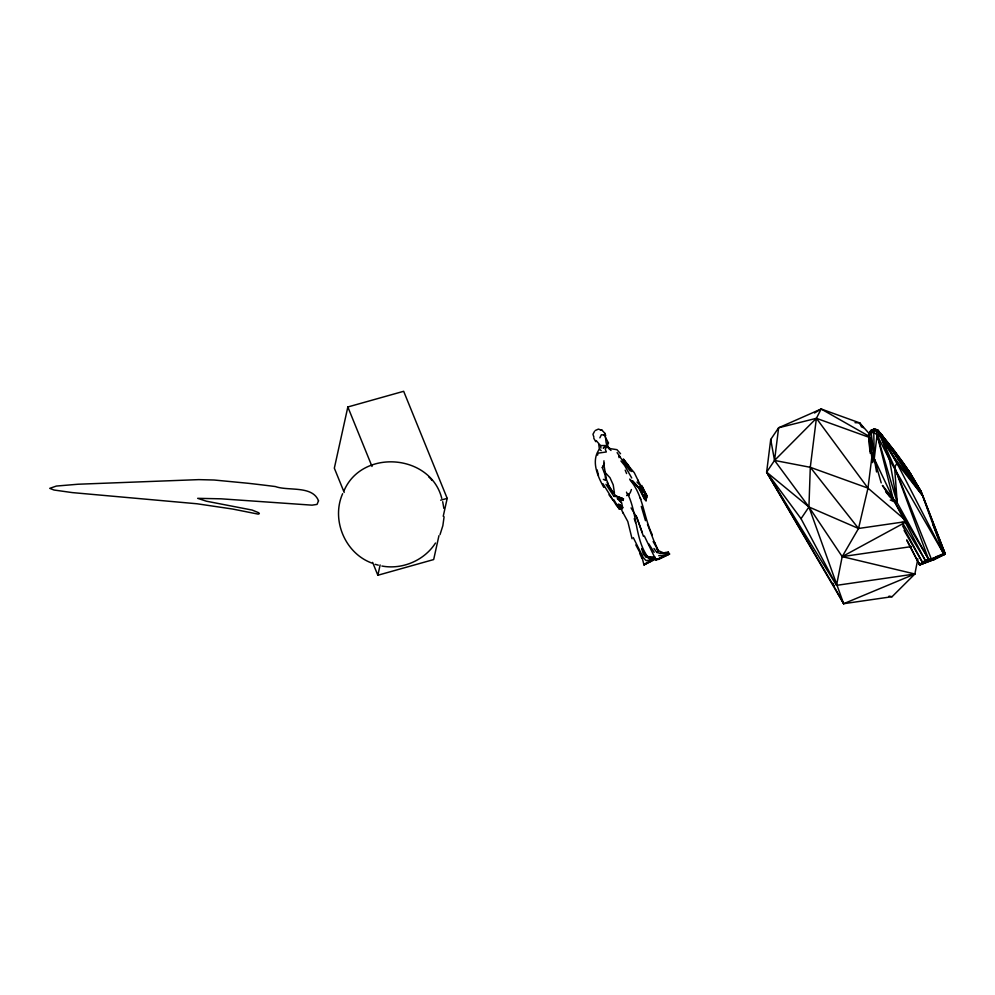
<?xml version="1.0" encoding="UTF-8"?>
<svg xmlns="http://www.w3.org/2000/svg" width="995" height="995" viewBox="0 0 995 995"><rect width="100%" height="100%" fill="white"/><g stroke="black" fill="none" stroke-linecap="round" stroke-linejoin="round"><path stroke-width="1.49" d="M630.208 468.856L623.343 459.031L628.218 465.026L630.208 468.856L630.146 471.008L618.878 455.387L619.039 457.638M917.863 558.867L914.865 573.991L892.08 596.689L843.648 603.704L808.935 506.977L810.291 467.302L816.397 418.31L821.161 408.995L859.63 422.875L869.966 434.492M642.695 487.45L642.235 490.547L640.979 489.266L641.725 485.411L646.825 495.547L646.203 498.98L643.554 490.112L641.638 490.983L640.718 490.423L639.885 487.251L641.103 486.368L636.962 482.015M444.093 516.778L442.85 525.696L440.014 534.638M626.701 495.597L629.275 494.826L627.621 495.05L626.502 492.139M770.715 439.479L774.545 460.436L808.935 506.977L842.193 556.628L914.865 573.991L843.648 603.704L766.635 472.152L770.715 439.479L778.625 427.775L821.161 408.995L868.809 436.121M914.865 573.991L836.521 585.358L842.193 556.628L858.523 528.482L867.988 488.135L872.379 452.912M646.203 498.98L645.593 495.249L646.041 500.796L646.489 495.585L646.041 500.796L645.593 495.249L643.554 490.112L641.638 490.983L629.711 479.055M597.622 455.138L597.933 453.185L606.341 451.954L605.283 449.317L608.48 442.937L604.127 434.977L601.39 434.778L599.873 437.85M608.007 484.863L615.718 495.871L623.417 498.881L623.156 500.423L617.435 498.694L623.417 498.881L618.019 496.716L613.903 496.368L605.93 484.316M917.116 486.866L917.402 485.411C906.234 465.56 892.216 447.377 877.553 430.002L874.095 429.094L870.936 430.524L868.647 434.268L869.817 450.474M653.939 548.506L656.862 552.436L660.344 553.407L668.23 552.063L667.906 553.618L656.004 560.061L644.312 535.944M643.031 492.5L638.877 488.209L644.636 499.552L643.914 494.702M443.235 516.281L447.19 498.371L403.671 391.296L347.84 406.98L334.332 468.172L344.195 492.438M438.944 535.683L433.671 559.563L377.851 575.247L380.127 564.949M342.641 493.682C331.012 519.763 345.029 553.369 371.956 563.095M631.402 489.528L630.208 492.823L627.621 495.05M603.791 464.963L603.953 460.784M872.553 462.638L874.257 458.72L877.068 434.778L876.222 430.263L874.095 429.094L870.936 430.524L868.647 434.268L872.341 461.257M598.816 444.864L599.4 449.131C590.769 460.983 597.56 476.033 603.791 487.363M869.991 451.568L868.921 434.765L870.936 430.524L877.553 430.002L909.952 472.662L921.071 491.406L945.25 554.041L934.243 559.439L919.641 564.924L906.706 540.161M607.323 444.156L603.256 448.21L607.199 444.504L608.816 448.496L610.992 450.461M603.356 479.379L605.681 480.411L605.047 474.727L602.298 467.6L604.413 463.297M344.046 490.709C362.056 448.496 430.561 453.857 441.768 498.371M593.915 437.178L592.958 434.268L594.512 431.42M932.676 524.029L945.25 554.041L931.37 559.103L928.509 559.14L897.254 502.873L894.592 467.364L896.943 463.123L880.662 433.434L879.804 434.977L896.943 463.123L943.596 553.618L945.25 554.041L921.071 491.406L917.402 485.411M604.127 434.977L604.985 433.434L601.863 430.002L600.545 430.263M602.298 467.6L603.928 464.951L606.49 479.59L608.38 484.366M833.051 583.468L833.972 586.416L766.635 472.152L774.545 460.436L816.397 418.31L869.779 437.576M808.935 506.977L766.635 472.152L836.521 585.358L801.037 518.693L808.935 506.977L858.523 528.482L905.425 521.678M435.487 543.034C424.305 560.521 402.266 569.861 381.906 566.031M633.305 537.636L643.118 557.312L645.904 560.471L649.499 560.372L650.892 558.481L654.66 557.001L655.693 559.103L643.964 564.924L641.675 555.832M906.918 540.111L919.641 564.924L934.243 559.439L936.705 556.479M656.862 552.436L658.329 550.708L654.71 542.449M653.143 559.849L643.964 564.924L646.825 562.461L650.344 561.416L654.66 557.001L645.73 556.752L643.379 554.24L641.825 549.066M923.173 563.543L928.509 559.14L894.592 467.364L881.234 437.601L880.662 433.434L921.071 491.406L918.099 487.998M660.357 558.27L663.603 555.347L666.327 555.135M644.636 499.552L645.78 498.557L645.469 494.838M919.529 562.697L919.641 564.924L925.188 560.372L928.509 559.14L895.052 502.649L874.257 458.72L870.936 430.524L881.234 437.601L894.779 458.098L922.514 495.547L943.596 553.618L942.016 555.135L922.514 562.461L904.094 530.434M919.641 564.924L931.37 558.966L934.243 559.439L945.25 554.041L926.034 561.416L919.641 564.924L931.37 558.966M868.921 434.765L876.222 430.263L879.804 434.977L877.068 434.778L893.124 498.694L897.254 502.873L890.264 500.012M653.143 541.541L658.267 550.608L663.08 552.673L661.899 553.469L665.792 553.046M870.19 431.42L872.826 429.74L876.073 429.541L877.988 430.449L894.567 451.121L903.522 465.2M814.532 413.012L821.161 408.995M905.599 522.188L842.193 556.628L911.333 546.603M595.246 430.524L598.405 429.094L602.298 430.449M902.154 522.313L926.034 561.416L943.596 553.618L889.505 459.74L877.068 434.778L897.254 502.873L889.505 459.74L881.234 437.601M938.136 556.068L942.427 554.812M440.661 500.199L447.19 498.371M613.903 496.368L615.718 495.871L623.156 500.423L617.435 498.694L621.564 502.873L622.77 507.786L618.281 504.117L621.825 508.893L617.87 505.746L619.4 509.054L616.353 505.311L602.933 483.719M660.344 553.407L663.08 552.673M656.004 560.061L669.56 554.041L668.23 552.063M926.034 561.416L934.243 559.439M608.48 442.937L606.191 443.26L605.545 437.601M658.715 555.683L663.603 555.347M652.819 559.14L655.693 559.103L654.337 559.016M596.254 440.636L600.47 445.549L605.258 445.536M855.004 422.664L859.63 422.875L863.25 427.775M645.73 556.752L650.954 557.573M655.693 558.966L658.553 559.439L669.56 554.041L665.692 552.561M889.02 596.142L892.08 596.689M867.988 488.135L810.291 467.302L774.545 460.436L778.625 427.775L816.397 418.31L867.988 488.135L904.579 519.44M623.417 498.881L620.134 498.097L619.338 499.565L621.564 502.873M375.14 564.327L378.311 565.148M874.095 429.094L877.553 430.002L879.804 434.977M650.481 557.474L645.867 555.658L649.051 558.68C634.661 540.335 637.807 514.552 627.733 493.93M907.564 471.568L909.952 472.662L918.385 487.45M599.4 449.131L601.204 450.635M622.77 507.786L619.45 504.415L621.825 508.893L618.591 505.236L620.955 509.092L617.87 505.746M890.5 447.451C901.035 458.707 910.077 471.518 916.457 485.572M604.425 471.717L609.985 477.699L613.231 484.888L614.425 492.911M632.621 480.734L639.984 488.819L644.785 498.868L645.78 498.557L645.457 496.318M606.515 445.947L608.816 448.496M428.658 476.667L429.952 478.097M430.997 479.229L432.104 480.461M620.544 453.732L616.937 449.665L610.358 448.658L607.447 446.743M880.948 435.462L892.627 449.665L877.988 430.449L909.952 472.662M885.6 491.766L895.052 502.649L925.188 560.372M617.509 504.962L620.955 509.092M624.226 460.784L634.263 472.662L638.131 480.597M656.439 548.419L658.329 550.708M628.106 466.991L631.875 471.568M876.073 429.541L878.025 431.905M620.93 460.983L624.574 465.424L631.726 477.986M882.577 485.523L893.124 498.694L889.592 496.368L882.416 485.523M649.499 560.372L650.344 561.416M896.943 463.123L922.514 495.547L880.662 433.434L921.071 491.406M810.291 467.302L858.523 528.482M609.002 494.789L612.932 500.025M766.635 472.152L801.037 518.693M617.099 452.613L620.183 457.003M630.221 480.199C643.516 495.609 643.479 517.064 652.31 534.775M648.653 543.705L654.188 552.3M914.728 483.035L916.32 485.585M631.054 507.91L636.987 517.661L643.442 536.38M639.611 486.679L641.215 489.329M643.554 490.112L646.825 495.547M613.89 499.801L619.4 509.054M593.791 438.297L595.756 441.668M834.718 587.746L843.648 603.704M902.614 525.833L922.514 562.461M622.696 512.114L627.808 521.542L632.049 538.755M640.979 489.266L639.885 487.251L641.638 490.983M641.912 548.444L646.302 556.578M635.817 544.912L640.942 554.464M637.77 479.976L640.208 484.565M607.211 482.5L612.982 493.383M896.234 453.732L898.361 457.849M905.711 467.787L906.955 470.312M859.63 422.875L861.533 427.042M639.773 553.519L641.974 558.431M619.562 505.074L623.007 513.047M832.74 583.567L833.972 586.416M640.258 497.948L640.855 499.341M625.196 470.162L626.589 473.57M347.84 406.98L372.018 466.468M372.627 562.399L377.851 575.247M894.592 467.364L931.37 559.103M636.178 516.057L642.335 532.711M647.484 524.253L654.984 543.656M645.854 495L646.825 497.823M634.238 518.631L635.581 522.673M604.985 433.434L605.731 435.76M641.29 506.38L645.469 520.646M881.209 482.898L874.257 458.72L873.772 432.203M597.112 469.851L598.48 475.411M442.7 501.716L443.882 508.433M600.47 445.549L600.955 448.098M876.57 471.966L874.257 458.72L871.918 458.496L871.11 433.633M870.053 440.176L869.593 437.178L870.289 453.409M318.512 500.808L317.044 504.403L312.057 505.161L221.027 498.818L197.657 498.333L206.313 501.181L252.158 510.062L258.737 512.748L259.347 513.644L258.252 514.141L232.494 509.017L196.973 503.769L72.324 492.6L53.966 490.013L49.75 488.346L56.367 486.058L78.132 484.229L198.801 479.627L214.124 480.013L247.817 483.247A839.096 362.541 0 0 1 275.391 486.555C288.326 491.244 312.418 485.199 318.512 500.808"/></g></svg>
